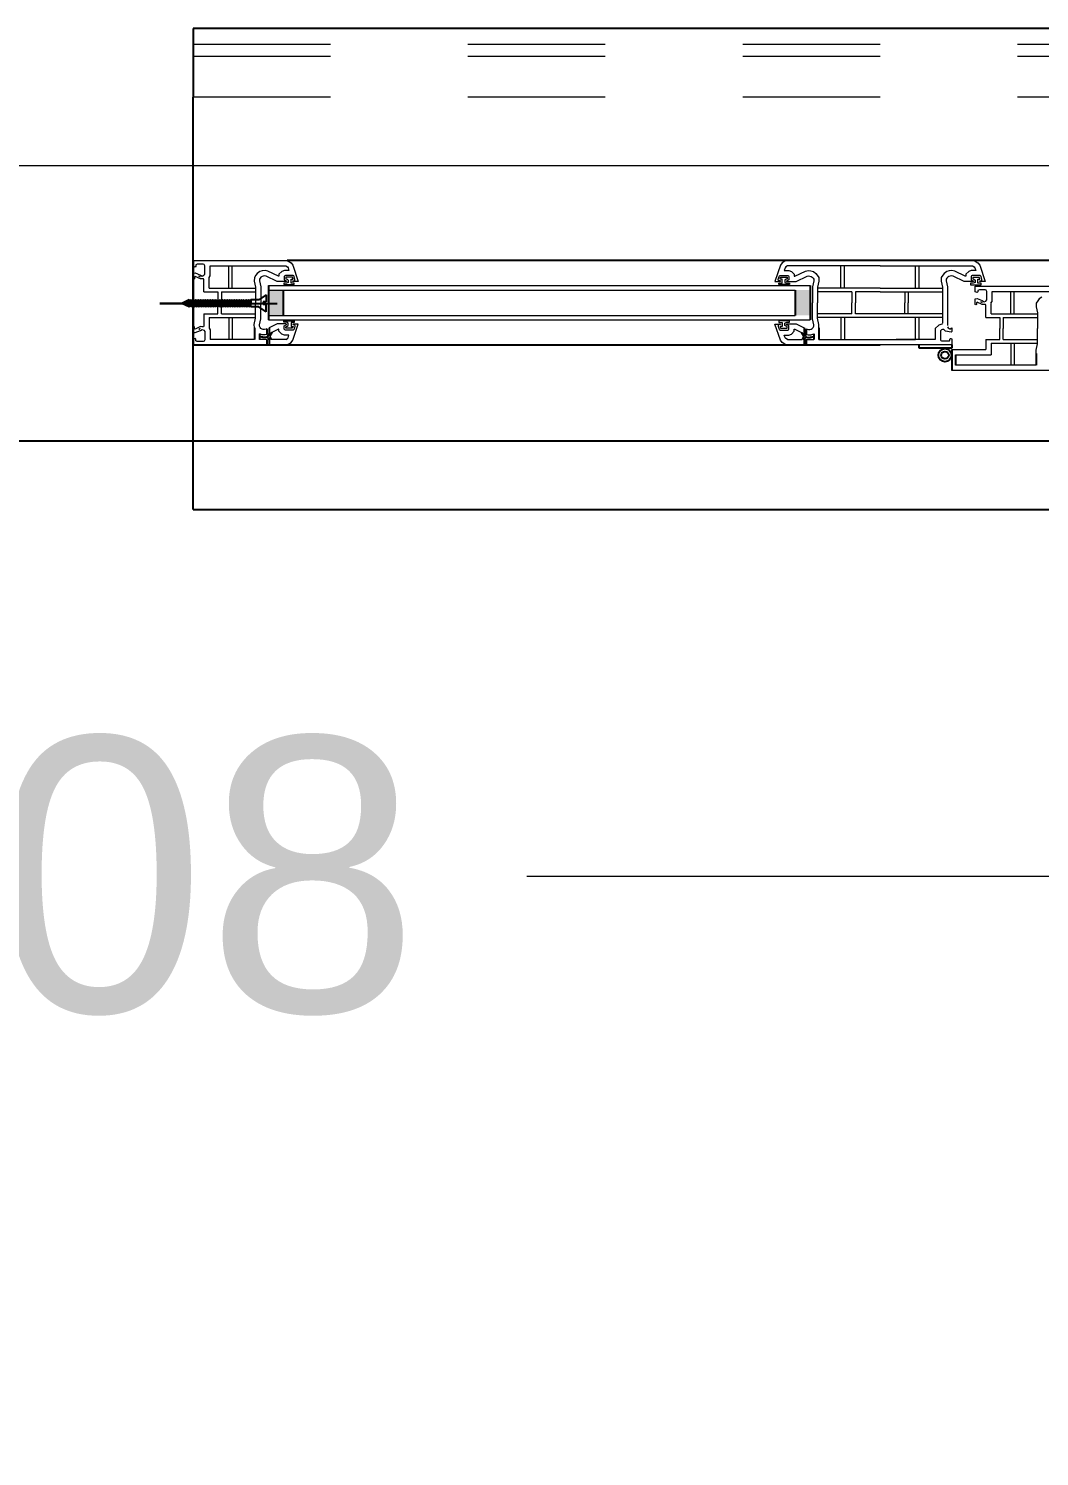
# Model space of a CAD drawing. Header units: metres. Extents: x -355 to 973, y -73 to 238.
# Drawn here: x -58.278 to -57.542, y 209.101 to 210.141 of the extents above; entities that cross this region are included whole.
import ezdxf

# ---------------------------------------------------------------- set-up
doc = ezdxf.new("R2010")
doc.units = ezdxf.units.M
doc.header["$LTSCALE"] = 3
doc.header["$MEASUREMENT"] = 0
for name, pattern in [('1', [30, 6, 6, 6, 6, 6]), ('202$0$HIDDEN', [0.375, 0.25, -0.125]), ('ACAD_ISO02W100', [15, 12, -3]), ('DASHED2', [0.375, 0.25, -0.125])]:
    doc.linetypes.add(name, pattern=pattern)
for name, color, linetype in [('01B', 10, 'Continuous'), ('4', 4, 'ACAD_ISO02W100'), ('5', 2, 'Continuous')]:
    doc.layers.add(name, color=color, linetype=linetype)
doc.layers.add('05', color=21, linetype='Continuous', lineweight=5)
doc.layers.add('15', color=63, linetype='DASHED2', lineweight=15)
doc.styles.get("Standard").update_dxf_attribs({"font": 'arial.ttf'})
doc.dimstyles.new('ahmad', dxfattribs={"dimtxt": 0.2, "dimasz": 0.1375, "dimexe": 0, "dimexo": 0.0625, "dimgap": 0.09, "dimtad": 0, "dimzin": 0, "dimdsep": 46, "dimtxsty": 'Standard', "dimblk": 'OBLIQUE', "dimcen": 0.09, "dimclrd": 245, "dimclrt": 61, "dimadec": 0, "dimazin": 0, "dimtfac": 1, "dimtofl": 0, "dimtmove": 0, "dimatfit": 3, "dimldrblk": 'OBLIQUE', "dimfxl": 0, "dimfxlon": 1, "dimtolj": 1, "dimtzin": 0, "dimlwd": 13, "dimarcsym": 0})

# ---------------------------------------------------------------- blocks, each defined once
blk = doc.blocks.new('_Oblique')
at = {"color": 0, "linetype": 'ByBlock', "lineweight": -2}
blk.add_line((-0.5, -0.5), (0.5, 0.5), dxfattribs=at)
blk = doc.blocks.new('*D1217')
at = {"color": 245, "lineweight": 13, "transparency": 16777216}
for p, q in [((-62.5036, 211.146), (-56.4833, 211.146)), ((-49.6265, 211.146), (-55.6468, 211.146))]:
    blk.add_line(p, q, dxfattribs=at)
at = {"layer": 'Defpoints', "color": 0, "transparency": 16777216}
for p in [(-49.6265, 211.146), (-62.5036, 210.0407), (-49.6265, 210.0407)]:
    blk.add_point(p, dxfattribs=at)
at = {"color": 245, "lineweight": 13, "transparency": 16777216, "xscale": 0.1375, "yscale": 0.1375, "zscale": 0.1375, "rotation": 180}
blk.add_blockref('_Oblique', (-62.5036, 211.146), dxfattribs=at)
at = {"color": 245, "lineweight": 13, "transparency": 16777216, "xscale": 0.1375, "yscale": 0.1375, "zscale": 0.1375}
blk.add_blockref('_Oblique', (-49.6265, 211.146), dxfattribs=at)
at = {"color": 61, "transparency": 16777216, "insert": (-56.065, 211.146), "char_height": 0.2, "attachment_point": 5}
blk.add_mtext('\\A1;12.88', dxfattribs=at)
blk = doc.blocks.new('*D1229')
at = {"layer": '4', "color": 245, "lineweight": 13, "transparency": 16777216}
for p, q in [((-62.3036, 209.5236), (-58.6154, 209.5236)), ((-54.227, 209.5236), (-57.9152, 209.5236))]:
    blk.add_line(p, q, dxfattribs=at)
at = {"layer": 'Defpoints', "color": 0, "transparency": 16777216}
for p in [(-62.3036, 209.8407), (-54.227, 209.8407), (-54.227, 209.5236)]:
    blk.add_point(p, dxfattribs=at)
at = {"layer": '4', "color": 245, "lineweight": 13, "transparency": 16777216, "xscale": 0.1375, "yscale": 0.1375, "zscale": 0.1375, "rotation": 180}
blk.add_blockref('_Oblique', (-62.3036, 209.5236), dxfattribs=at)
at = {"layer": '4', "color": 245, "lineweight": 13, "transparency": 16777216, "xscale": 0.1375, "yscale": 0.1375, "zscale": 0.1375}
blk.add_blockref('_Oblique', (-54.227, 209.5236), dxfattribs=at)
at = {"layer": '4', "color": 61, "transparency": 16777216, "insert": (-58.2653, 209.5236), "char_height": 0.2, "attachment_point": 5}
blk.add_mtext('\\A1;8.08', dxfattribs=at)
blk = doc.blocks.new('DSSSS')
at = {"layer": '05'}
for p, q in [((152.76042, -221.38644), (152.76042, -221.38719)), ((152.76042, -221.38719), (152.76643, -221.38719)), ((152.76643, -221.38719), (152.76643, -221.38631))]:
    blk.add_line(p, q, dxfattribs=at)
blk.add_lwpolyline([(152.76643, -221.38631), (152.76455, -221.38631), (152.76455, -221.38402), (152.76573, -221.38402), (152.76544, -221.383), (152.76167, -221.383), (152.76167, -221.38381), (152.76226, -221.38407), (152.76299, -221.38465), (152.76299, -221.38592), (152.76191, -221.38644), (152.76042, -221.38644)], dxfattribs=at)
blk = doc.blocks.new('ddd')
at = {"layer": '01B'}
for points in [[(1655.8293, 1003.8705), (1655.8184, 1003.8705), (1655.8184, 1003.889), (1655.8293, 1003.889)], [(1656.2018, 1003.8705), (1656.2127, 1003.8705), (1656.2127, 1003.889), (1656.2018, 1003.889)]]:
    blk.add_hatch(color=143, dxfattribs=at).paths.add_polyline_path(points)
at = {"layer": '01B', "color": 32}
for p in [(1655.7637, 1004.0793), (1655.7637, 1003.7293)]:
    blk.add_line(p, (1655.7637, 1004.0293), dxfattribs=at)
at = {"layer": '01B', "color": 143}
for p, q in [((1655.7637, 1003.9104), (1655.7637, 1003.8491)), ((1657.1951, 1003.9104), (1655.8322, 1003.9104)), ((1655.8184, 1003.8923), (1655.8184, 1003.8672)), ((1656.2127, 1003.8923), (1656.2127, 1003.8672)), ((1655.7608, 1003.8819), (1655.7555, 1003.8793)), ((1655.7608, 1003.8819), (1655.7587, 1003.8793)), ((1655.7621, 1003.8819), (1655.76, 1003.8793)), ((1655.7608, 1003.8819), (1655.7616, 1003.8813)), ((1655.7633, 1003.8819), (1655.7612, 1003.8793)), ((1655.7621, 1003.8819), (1655.7628, 1003.8813)), ((1655.7646, 1003.8819), (1655.7624, 1003.8793)), ((1655.7633, 1003.8819), (1655.7641, 1003.8813)), ((1655.7658, 1003.8819), (1655.7637, 1003.8793)), ((1655.7646, 1003.8819), (1655.7653, 1003.8813)), ((1655.7671, 1003.8819), (1655.7649, 1003.8793)), ((1655.7658, 1003.8819), (1655.7666, 1003.8813)), ((1655.7683, 1003.8819), (1655.7662, 1003.8793)), ((1655.7671, 1003.8819), (1655.7678, 1003.8813)), ((1655.7696, 1003.8819), (1655.7674, 1003.8793)), ((1655.7683, 1003.8819), (1655.769, 1003.8813)), ((1655.7708, 1003.8819), (1655.7687, 1003.8793)), ((1655.7696, 1003.8819), (1655.7703, 1003.8813)), ((1655.7721, 1003.8819), (1655.7699, 1003.8793)), ((1655.7708, 1003.8819), (1655.7715, 1003.8813)), ((1655.7733, 1003.8819), (1655.7712, 1003.8793)), ((1655.7721, 1003.8819), (1655.7728, 1003.8813)), ((1655.7745, 1003.8819), (1655.7724, 1003.8793)), ((1655.7733, 1003.8819), (1655.774, 1003.8813)), ((1655.7758, 1003.8819), (1655.7737, 1003.8793)), ((1655.7745, 1003.8819), (1655.7753, 1003.8813)), ((1655.777, 1003.8819), (1655.7749, 1003.8793)), ((1655.7758, 1003.8819), (1655.7765, 1003.8813)), ((1655.7783, 1003.8819), (1655.7762, 1003.8793)), ((1655.777, 1003.8819), (1655.7778, 1003.8813)), ((1655.7795, 1003.8819), (1655.7774, 1003.8793)), ((1655.7783, 1003.8819), (1655.779, 1003.8813)), ((1655.7808, 1003.8819), (1655.7786, 1003.8793)), ((1655.7795, 1003.8819), (1655.7803, 1003.8813)), ((1655.782, 1003.8819), (1655.7799, 1003.8793)), ((1655.7808, 1003.8819), (1655.7815, 1003.8813)), ((1655.7833, 1003.8819), (1655.7811, 1003.8793)), ((1655.782, 1003.8819), (1655.7827, 1003.8813)), ((1655.7845, 1003.8819), (1655.7824, 1003.8793)), ((1655.7833, 1003.8819), (1655.784, 1003.8813)), ((1655.7858, 1003.8819), (1655.7836, 1003.8793)), ((1655.7845, 1003.8819), (1655.7852, 1003.8813)), ((1655.787, 1003.8819), (1655.7849, 1003.8793)), ((1655.7858, 1003.8819), (1655.7865, 1003.8813)), ((1655.7882, 1003.8819), (1655.7861, 1003.8793)), ((1655.787, 1003.8819), (1655.7877, 1003.8813)), ((1655.7895, 1003.8819), (1655.7874, 1003.8793)), ((1655.7882, 1003.8819), (1655.789, 1003.8813)), ((1655.7907, 1003.8819), (1655.7886, 1003.8793)), ((1655.7895, 1003.8819), (1655.7902, 1003.8813)), ((1655.792, 1003.8819), (1655.7899, 1003.8793)), ((1655.7907, 1003.8819), (1655.7915, 1003.8813)), ((1655.7932, 1003.8819), (1655.7911, 1003.8793)), ((1655.792, 1003.8819), (1655.7927, 1003.8813)), ((1655.7945, 1003.8819), (1655.7923, 1003.8793)), ((1655.7932, 1003.8819), (1655.794, 1003.8813)), ((1655.7957, 1003.8819), (1655.7936, 1003.8793)), ((1655.7945, 1003.8819), (1655.7952, 1003.8813)), ((1655.797, 1003.8819), (1655.7948, 1003.8793)), ((1655.7957, 1003.8819), (1655.7965, 1003.8813)), ((1655.7982, 1003.8819), (1655.7961, 1003.8793)), ((1655.797, 1003.8819), (1655.7977, 1003.8813)), ((1655.7995, 1003.8819), (1655.7973, 1003.8793)), ((1655.7982, 1003.8819), (1655.7989, 1003.8813)), ((1655.8007, 1003.8819), (1655.7986, 1003.8793)), ((1655.7995, 1003.8819), (1655.8002, 1003.8813)), ((1655.8019, 1003.8819), (1655.7998, 1003.8793)), ((1655.8007, 1003.8819), (1655.8014, 1003.8813)), ((1655.8032, 1003.8819), (1655.8011, 1003.8793)), ((1655.8019, 1003.8819), (1655.8027, 1003.8813)), ((1655.8044, 1003.8819), (1655.8023, 1003.8793)), ((1655.8032, 1003.8819), (1655.8039, 1003.8813)), ((1655.8057, 1003.8819), (1655.8036, 1003.8793)), ((1655.8044, 1003.8819), (1655.8052, 1003.8813)), ((1655.8114, 1003.8819), (1655.8057, 1003.8819)), ((1655.8057, 1003.8819), (1655.8057, 1003.8793)), ((1655.8168, 1003.8855), (1655.8114, 1003.8819)), ((1655.8168, 1003.8803), (1655.8147, 1003.8803)), ((1655.8147, 1003.8803), (1655.8147, 1003.8793)), ((1655.8168, 1003.8855), (1655.8168, 1003.8803)), ((1655.8293, 1003.889), (1655.8293, 1003.8705)), ((1656.2018, 1003.889), (1656.2018, 1003.8705)), ((1655.7802, 1003.8793), (1655.7393, 1003.8793)), ((1655.7393, 1003.8793), (1655.8247, 1003.8793)), ((1655.7608, 1003.8768), (1655.7555, 1003.8793)), ((1655.7608, 1003.8768), (1655.7587, 1003.8793)), ((1655.7621, 1003.8768), (1655.76, 1003.8793)), ((1655.7608, 1003.8768), (1655.7616, 1003.8774)), ((1655.7633, 1003.8768), (1655.7612, 1003.8793)), ((1655.7621, 1003.8768), (1655.7628, 1003.8774)), ((1655.7646, 1003.8768), (1655.7624, 1003.8793)), ((1655.7633, 1003.8768), (1655.7641, 1003.8774)), ((1655.7658, 1003.8768), (1655.7637, 1003.8793)), ((1655.7646, 1003.8768), (1655.7653, 1003.8774)), ((1655.7671, 1003.8768), (1655.7649, 1003.8793)), ((1655.7658, 1003.8768), (1655.7666, 1003.8774)), ((1655.7683, 1003.8768), (1655.7662, 1003.8793)), ((1655.7671, 1003.8768), (1655.7678, 1003.8774)), ((1655.7696, 1003.8768), (1655.7674, 1003.8793)), ((1655.7683, 1003.8768), (1655.769, 1003.8774)), ((1655.7708, 1003.8768), (1655.7687, 1003.8793)), ((1655.7696, 1003.8768), (1655.7703, 1003.8774)), ((1655.7721, 1003.8768), (1655.7699, 1003.8793)), ((1655.7708, 1003.8768), (1655.7715, 1003.8774)), ((1655.7733, 1003.8768), (1655.7712, 1003.8793)), ((1655.7721, 1003.8768), (1655.7728, 1003.8774)), ((1655.7745, 1003.8768), (1655.7724, 1003.8793)), ((1655.7733, 1003.8768), (1655.774, 1003.8774)), ((1655.7758, 1003.8768), (1655.7737, 1003.8793)), ((1655.7745, 1003.8768), (1655.7753, 1003.8774)), ((1655.777, 1003.8768), (1655.7749, 1003.8793)), ((1655.7758, 1003.8768), (1655.7765, 1003.8774)), ((1655.7783, 1003.8768), (1655.7762, 1003.8793)), ((1655.777, 1003.8768), (1655.7778, 1003.8774)), ((1655.7795, 1003.8768), (1655.7774, 1003.8793)), ((1655.7783, 1003.8768), (1655.779, 1003.8774)), ((1655.7808, 1003.8768), (1655.7786, 1003.8793)), ((1655.7795, 1003.8768), (1655.7803, 1003.8774)), ((1655.782, 1003.8768), (1655.7799, 1003.8793)), ((1655.7808, 1003.8768), (1655.7815, 1003.8774)), ((1655.7833, 1003.8768), (1655.7811, 1003.8793)), ((1655.782, 1003.8768), (1655.7827, 1003.8774)), ((1655.7845, 1003.8768), (1655.7824, 1003.8793)), ((1655.7833, 1003.8768), (1655.784, 1003.8774)), ((1655.7858, 1003.8768), (1655.7836, 1003.8793)), ((1655.7845, 1003.8768), (1655.7852, 1003.8774)), ((1655.787, 1003.8768), (1655.7849, 1003.8793)), ((1655.7858, 1003.8768), (1655.7865, 1003.8774)), ((1655.7882, 1003.8768), (1655.7861, 1003.8793)), ((1655.787, 1003.8768), (1655.7877, 1003.8774)), ((1655.7895, 1003.8768), (1655.7874, 1003.8793)), ((1655.7882, 1003.8768), (1655.789, 1003.8774)), ((1655.7907, 1003.8768), (1655.7886, 1003.8793)), ((1655.7895, 1003.8768), (1655.7902, 1003.8774)), ((1655.792, 1003.8768), (1655.7899, 1003.8793)), ((1655.7907, 1003.8768), (1655.7915, 1003.8774)), ((1655.7932, 1003.8768), (1655.7911, 1003.8793)), ((1655.792, 1003.8768), (1655.7927, 1003.8774)), ((1655.7945, 1003.8768), (1655.7923, 1003.8793)), ((1655.7932, 1003.8768), (1655.794, 1003.8774)), ((1655.7957, 1003.8768), (1655.7936, 1003.8793)), ((1655.7945, 1003.8768), (1655.7952, 1003.8774)), ((1655.797, 1003.8768), (1655.7948, 1003.8793)), ((1655.7957, 1003.8768), (1655.7965, 1003.8774)), ((1655.7982, 1003.8768), (1655.7961, 1003.8793)), ((1655.797, 1003.8768), (1655.7977, 1003.8774)), ((1655.7995, 1003.8768), (1655.7973, 1003.8793)), ((1655.7982, 1003.8768), (1655.7989, 1003.8774)), ((1655.8007, 1003.8768), (1655.7986, 1003.8793)), ((1655.7995, 1003.8768), (1655.8002, 1003.8774)), ((1655.8019, 1003.8768), (1655.7998, 1003.8793)), ((1655.8007, 1003.8768), (1655.8014, 1003.8774)), ((1655.8032, 1003.8768), (1655.8011, 1003.8793)), ((1655.8019, 1003.8768), (1655.8027, 1003.8774)), ((1655.8044, 1003.8768), (1655.8023, 1003.8793)), ((1655.8032, 1003.8768), (1655.8039, 1003.8774)), ((1655.8057, 1003.8768), (1655.8036, 1003.8793)), ((1655.8044, 1003.8768), (1655.8052, 1003.8774)), ((1655.8057, 1003.8768), (1655.8057, 1003.8793)), ((1655.8114, 1003.8768), (1655.8057, 1003.8768)), ((1655.8168, 1003.8732), (1655.8114, 1003.8768)), ((1655.8147, 1003.8784), (1655.8147, 1003.8793)), ((1655.8168, 1003.8784), (1655.8147, 1003.8784)), ((1655.8168, 1003.8732), (1655.8168, 1003.8784)), ((1655.8082, 1003.8614), (1655.8082, 1003.8529)), ((1655.8174, 1003.8607), (1655.8174, 1003.8566)), ((1655.8189, 1003.8615), (1655.8189, 1003.8572)), ((1656.2084, 1003.8615), (1656.2084, 1003.8572)), ((1656.2099, 1003.8607), (1656.2099, 1003.8566)), ((1656.2192, 1003.8614), (1656.2192, 1003.8529)), ((1655.7637, 1003.8491), (1656.2637, 1003.8491)), ((1655.8119, 1003.8571), (1655.8119, 1003.8529)), ((1655.8123, 1003.8555), (1655.8122, 1003.8549)), ((1655.8174, 1003.8529), (1655.8174, 1003.8491)), ((1655.8189, 1003.8572), (1655.8178, 1003.8551)), ((1655.8181, 1003.8545), (1655.8189, 1003.8529)), ((1655.8189, 1003.8529), (1655.8189, 1003.8491)), ((1655.8209, 1003.8581), (1655.8193, 1003.8551)), ((1655.8193, 1003.8551), (1655.8204, 1003.8529)), ((1656.2065, 1003.8581), (1656.2081, 1003.8551)), ((1656.2081, 1003.8551), (1656.207, 1003.8529)), ((1656.2084, 1003.8572), (1656.2095, 1003.8551)), ((1656.2092, 1003.8545), (1656.2084, 1003.8529)), ((1656.2084, 1003.8529), (1656.2084, 1003.8491)), ((1656.2099, 1003.8529), (1656.2099, 1003.8491)), ((1656.215, 1003.8555), (1656.2152, 1003.8549)), ((1656.2154, 1003.8571), (1656.2154, 1003.8529)), ((1656.2921, 1003.8467), (1656.2921, 1003.8491)), ((1656.3159, 1003.8491), (1656.3159, 1003.8467)), ((1656.3159, 1003.8467), (1656.2921, 1003.8467)), ((1656.3159, 1003.8456), (1656.3159, 1003.8304)), ((1656.3185, 1003.8418), (1656.3185, 1003.8342)), ((1656.3774, 1003.8427), (1656.3774, 1003.8342))]:
    blk.add_line(p, q, dxfattribs=at)
for radius in [0.00477, 0.00274]:
    blk.add_circle((1656.3109, 1003.8416), radius, dxfattribs=at)
at = {"layer": '05', "color": 143}
for p, q in [((1655.7637, 1003.9064), (1655.7637, 1003.9104)), ((1655.7651, 1003.9057), (1655.7637, 1003.9064)), ((1655.7637, 1003.9013), (1655.7651, 1003.9014)), ((1655.7637, 1003.8972), (1655.7637, 1003.9013)), ((1655.7656, 1003.9063), (1655.7651, 1003.9057)), ((1655.7651, 1003.9014), (1655.7689, 1003.8999)), ((1655.7667, 1003.9078), (1655.7656, 1003.9073)), ((1655.7656, 1003.9073), (1655.7656, 1003.9063)), ((1655.771, 1003.9078), (1655.7667, 1003.9078)), ((1655.7716, 1003.9077), (1655.771, 1003.9078)), ((1655.7715, 1003.8997), (1655.7722, 1003.9006)), ((1655.7722, 1003.9067), (1655.7716, 1003.9077)), ((1655.7722, 1003.9006), (1655.7722, 1003.9067)), ((1655.776, 1003.8993), (1655.776, 1003.9066)), ((1655.776, 1003.9066), (1655.8311, 1003.9066)), ((1655.7896, 1003.8904), (1655.7896, 1003.9066)), ((1655.7921, 1003.8904), (1655.7921, 1003.9066)), ((1655.8103, 1003.9011), (1655.8093, 1003.8999)), ((1655.8122, 1003.9024), (1655.8103, 1003.9011)), ((1655.814, 1003.903), (1655.8122, 1003.9024)), ((1655.816, 1003.9031), (1655.814, 1003.903)), ((1655.818, 1003.9027), (1655.816, 1003.9031)), ((1655.8257, 1003.899), (1655.818, 1003.9027)), ((1655.8282, 1003.9026), (1655.8261, 1003.9005)), ((1655.8261, 1003.9005), (1655.8261, 1003.899)), ((1655.8301, 1003.9033), (1655.8282, 1003.9026)), ((1655.8334, 1003.9033), (1655.8301, 1003.9033)), ((1655.8311, 1003.9066), (1655.8323, 1003.9058)), ((1655.8323, 1003.9058), (1655.8328, 1003.9052)), ((1655.8328, 1003.9052), (1655.8334, 1003.9033)), ((1656.1945, 1003.9052), (1656.1939, 1003.9033)), ((1656.1939, 1003.9033), (1656.1973, 1003.9033)), ((1656.195, 1003.9058), (1656.1945, 1003.9052)), ((1656.1962, 1003.9066), (1656.195, 1003.9058)), ((1656.2637, 1003.9066), (1656.1962, 1003.9066)), ((1656.1973, 1003.9033), (1656.1992, 1003.9026)), ((1656.1992, 1003.9026), (1656.2012, 1003.9005)), ((1656.2012, 1003.9005), (1656.2012, 1003.899)), ((1656.2017, 1003.899), (1656.2093, 1003.9027)), ((1656.2093, 1003.9027), (1656.2113, 1003.9031)), ((1656.2113, 1003.9031), (1656.2133, 1003.903)), ((1656.2133, 1003.903), (1656.2152, 1003.9024)), ((1656.2152, 1003.9024), (1656.217, 1003.9011)), ((1656.217, 1003.9011), (1656.218, 1003.8999)), ((1656.2352, 1003.8904), (1656.2352, 1003.9066)), ((1656.2377, 1003.8904), (1656.2377, 1003.9066)), ((1656.2637, 1003.9104), (1656.3322, 1003.9104)), ((1656.2637, 1003.9066), (1656.3311, 1003.9066)), ((1656.2896, 1003.8904), (1656.2896, 1003.9066)), ((1656.2921, 1003.8904), (1656.2921, 1003.9066)), ((1656.3103, 1003.9011), (1656.3093, 1003.8999)), ((1656.3122, 1003.9024), (1656.3103, 1003.9011)), ((1656.314, 1003.903), (1656.3122, 1003.9024)), ((1656.316, 1003.9031), (1656.314, 1003.903)), ((1656.318, 1003.9027), (1656.316, 1003.9031)), ((1656.3257, 1003.899), (1656.318, 1003.9027)), ((1656.3282, 1003.9026), (1656.3261, 1003.9005)), ((1656.3261, 1003.9005), (1656.3261, 1003.899)), ((1656.3301, 1003.9033), (1656.3282, 1003.9026)), ((1656.3334, 1003.9033), (1656.3301, 1003.9033)), ((1656.3311, 1003.9066), (1656.3323, 1003.9058)), ((1656.3322, 1003.9104), (1656.3349, 1003.9087)), ((1656.3323, 1003.9058), (1656.3328, 1003.9052)), ((1656.3328, 1003.9052), (1656.3334, 1003.9033)), ((1656.3349, 1003.9087), (1656.3362, 1003.907)), ((1656.3362, 1003.907), (1656.3401, 1003.8953)), ((1655.764, 1003.897), (1655.7637, 1003.8972)), ((1655.7646, 1003.8971), (1655.764, 1003.897)), ((1655.7647, 1003.8984), (1655.7646, 1003.8971)), ((1655.7652, 1003.8989), (1655.7647, 1003.8984)), ((1655.7689, 1003.8971), (1655.7652, 1003.8989)), ((1655.7687, 1003.8985), (1655.7678, 1003.899)), ((1655.7678, 1003.899), (1655.7683, 1003.8988)), ((1655.7683, 1003.8988), (1655.7687, 1003.8985)), ((1655.7689, 1003.8999), (1655.7702, 1003.8991)), ((1655.7701, 1003.8971), (1655.7689, 1003.8971)), ((1655.7712, 1003.8971), (1655.7701, 1003.8971)), ((1655.7702, 1003.8991), (1655.7715, 1003.8997)), ((1655.7715, 1003.8967), (1655.7712, 1003.8971)), ((1655.7715, 1003.8878), (1655.7715, 1003.8967)), ((1655.7752, 1003.8982), (1655.776, 1003.8993)), ((1655.7754, 1003.8979), (1655.7752, 1003.8982)), ((1655.7754, 1003.8904), (1655.7754, 1003.8979)), ((1655.7754, 1003.8904), (1655.8091, 1003.8904)), ((1655.8082, 1003.898), (1655.8081, 1003.8954)), ((1655.8081, 1003.8954), (1655.8091, 1003.891)), ((1655.8093, 1003.8999), (1655.8082, 1003.898)), ((1655.8091, 1003.891), (1655.8091, 1003.8841)), ((1655.8261, 1003.899), (1655.8257, 1003.899)), ((1656.2012, 1003.899), (1656.2017, 1003.899)), ((1656.218, 1003.8999), (1656.2192, 1003.898)), ((1656.2192, 1003.8954), (1656.2182, 1003.891)), ((1656.2182, 1003.891), (1656.2182, 1003.8841)), ((1656.2637, 1003.8904), (1656.2182, 1003.8904)), ((1656.2192, 1003.898), (1656.2192, 1003.8954)), ((1656.2637, 1003.8904), (1656.3091, 1003.8904)), ((1656.3082, 1003.898), (1656.3081, 1003.8954)), ((1656.3081, 1003.8954), (1656.3091, 1003.891)), ((1656.3093, 1003.8999), (1656.3082, 1003.898)), ((1656.3091, 1003.891), (1656.3091, 1003.8833)), ((1656.3124, 1003.8976), (1656.3119, 1003.8969)), ((1656.3119, 1003.8969), (1656.3119, 1003.8958)), ((1656.3119, 1003.8958), (1656.3129, 1003.8914)), ((1656.313, 1003.8983), (1656.3124, 1003.8976)), ((1656.3129, 1003.8914), (1656.3129, 1003.8833)), ((1656.3138, 1003.8989), (1656.313, 1003.8983)), ((1656.3147, 1003.8992), (1656.3138, 1003.8989)), ((1656.3157, 1003.8993), (1656.3147, 1003.8992)), ((1656.3168, 1003.899), (1656.3157, 1003.8993)), ((1656.3248, 1003.8951), (1656.3168, 1003.899)), ((1656.3312, 1003.8951), (1656.3248, 1003.8951)), ((1656.3261, 1003.899), (1656.3257, 1003.899)), ((1656.3296, 1003.8939), (1656.3296, 1003.8929)), ((1656.3296, 1003.8929), (1656.3373, 1003.8929)), ((1656.3303, 1003.8993), (1656.3299, 1003.8989)), ((1656.3299, 1003.8989), (1656.3299, 1003.8964)), ((1656.3299, 1003.8964), (1656.3313, 1003.8958)), ((1656.3308, 1003.8995), (1656.3303, 1003.8993)), ((1656.3365, 1003.8995), (1656.3308, 1003.8995)), ((1656.3316, 1003.8953), (1656.3312, 1003.8951)), ((1656.3313, 1003.8958), (1656.3316, 1003.8955)), ((1656.3316, 1003.8955), (1656.3316, 1003.8953)), ((1656.3362, 1003.8953), (1656.3362, 1003.8957)), ((1656.3362, 1003.8957), (1656.3369, 1003.8957)), ((1656.3401, 1003.8953), (1656.3362, 1003.8953)), ((1656.3369, 1003.8993), (1656.3365, 1003.8995)), ((1656.3372, 1003.8989), (1656.3369, 1003.8993)), ((1656.3369, 1003.8957), (1656.3375, 1003.8958)), ((1656.3378, 1003.8966), (1656.3372, 1003.8989)), ((1656.3373, 1003.8929), (1656.3373, 1003.894)), ((1656.3375, 1003.8958), (1656.3377, 1003.8962)), ((1656.3377, 1003.8962), (1656.3378, 1003.8966)), ((1655.7715, 1003.8878), (1655.7817, 1003.8878)), ((1655.7817, 1003.8878), (1655.7817, 1003.8797)), ((1655.7817, 1003.8716), (1655.7817, 1003.8797)), ((1655.7842, 1003.8878), (1655.8091, 1003.8878)), ((1655.7842, 1003.8878), (1655.7842, 1003.8797)), ((1655.7842, 1003.8716), (1655.7842, 1003.8797)), ((1655.8091, 1003.8841), (1655.8091, 1003.8797)), ((1655.8091, 1003.8754), (1655.8091, 1003.8797)), ((1655.8129, 1003.8754), (1655.8129, 1003.8797)), ((1656.2144, 1003.8754), (1656.2144, 1003.8797)), ((1656.2431, 1003.8878), (1656.2182, 1003.8878)), ((1656.2182, 1003.8841), (1656.2182, 1003.8797)), ((1656.2182, 1003.8754), (1656.2182, 1003.8797)), ((1656.2431, 1003.8878), (1656.2431, 1003.8797)), ((1656.2431, 1003.8716), (1656.2431, 1003.8797)), ((1656.2637, 1003.8878), (1656.2457, 1003.8878)), ((1656.2457, 1003.8878), (1656.2457, 1003.8797)), ((1656.2457, 1003.8716), (1656.2457, 1003.8797)), ((1656.2637, 1003.8878), (1656.3091, 1003.8878)), ((1656.2817, 1003.8878), (1656.2817, 1003.8797)), ((1656.2817, 1003.8716), (1656.2817, 1003.8797)), ((1656.2842, 1003.8878), (1656.2842, 1003.8797)), ((1656.2842, 1003.8716), (1656.2842, 1003.8797)), ((1656.3091, 1003.8833), (1656.3091, 1003.865)), ((1656.3129, 1003.8833), (1656.3129, 1003.8632)), ((1656.3588, 1003.8717), (1656.3588, 1003.8879)), ((1656.3614, 1003.8717), (1656.3614, 1003.8879)), ((1655.7715, 1003.8716), (1655.7817, 1003.8716)), ((1655.7715, 1003.8716), (1655.7715, 1003.8628)), ((1655.7842, 1003.8716), (1655.8091, 1003.8716)), ((1655.8091, 1003.8685), (1655.8091, 1003.8754)), ((1655.8129, 1003.868), (1655.8129, 1003.8754)), ((1656.2144, 1003.868), (1656.2144, 1003.8754)), ((1656.2182, 1003.8685), (1656.2182, 1003.8754)), ((1656.2431, 1003.8716), (1656.2182, 1003.8716)), ((1656.3091, 1003.8716), (1656.2457, 1003.8716)), ((1656.3446, 1003.8717), (1656.3783, 1003.8717)), ((1655.764, 1003.8625), (1655.7637, 1003.8623)), ((1655.7637, 1003.8623), (1655.7637, 1003.8581)), ((1655.7646, 1003.8623), (1655.764, 1003.8625)), ((1655.7647, 1003.8611), (1655.7646, 1003.8623)), ((1655.7652, 1003.8606), (1655.7647, 1003.8611)), ((1655.7651, 1003.858), (1655.7689, 1003.8595)), ((1655.7689, 1003.8624), (1655.7652, 1003.8606)), ((1655.7687, 1003.8609), (1655.7678, 1003.8604)), ((1655.7678, 1003.8604), (1655.7683, 1003.8606)), ((1655.7683, 1003.8606), (1655.7687, 1003.8609)), ((1655.7701, 1003.8623), (1655.7689, 1003.8624)), ((1655.7689, 1003.8595), (1655.7702, 1003.8603)), ((1655.7712, 1003.8623), (1655.7701, 1003.8623)), ((1655.7702, 1003.8603), (1655.7715, 1003.8597)), ((1655.7715, 1003.8628), (1655.7712, 1003.8623)), ((1655.7715, 1003.8597), (1655.7722, 1003.8589)), ((1655.7722, 1003.8589), (1655.7722, 1003.8528)), ((1655.7754, 1003.8615), (1655.7752, 1003.8613)), ((1655.7752, 1003.8613), (1655.776, 1003.8601)), ((1655.7754, 1003.8691), (1655.8091, 1003.8691)), ((1655.7754, 1003.8691), (1655.7754, 1003.8615)), ((1655.776, 1003.8601), (1655.776, 1003.8529)), ((1655.7896, 1003.8691), (1655.7896, 1003.8529)), ((1655.7921, 1003.8691), (1655.7921, 1003.8529)), ((1655.8081, 1003.864), (1655.8091, 1003.8685)), ((1655.8082, 1003.8614), (1655.8081, 1003.864)), ((1655.8119, 1003.8636), (1655.8129, 1003.868)), ((1655.8119, 1003.8626), (1655.8119, 1003.8636)), ((1655.8124, 1003.8618), (1655.8119, 1003.8626)), ((1655.813, 1003.8611), (1655.8124, 1003.8618)), ((1655.8138, 1003.8605), (1655.813, 1003.8611)), ((1655.8147, 1003.8603), (1655.8138, 1003.8605)), ((1655.8157, 1003.8602), (1655.8147, 1003.8603)), ((1655.8168, 1003.8604), (1655.8157, 1003.8602)), ((1655.8174, 1003.8607), (1655.8168, 1003.8604)), ((1655.8248, 1003.8643), (1655.8189, 1003.8615)), ((1655.8257, 1003.8605), (1655.8209, 1003.8581)), ((1655.8312, 1003.8643), (1655.8248, 1003.8643)), ((1655.8261, 1003.8605), (1655.8257, 1003.8605)), ((1655.8261, 1003.859), (1655.8261, 1003.8605)), ((1655.8282, 1003.8568), (1655.8261, 1003.859)), ((1655.8296, 1003.8656), (1655.8296, 1003.8665)), ((1655.8296, 1003.8665), (1655.8373, 1003.8665)), ((1655.8299, 1003.863), (1655.8313, 1003.8637)), ((1655.8299, 1003.8605), (1655.8299, 1003.863)), ((1655.8303, 1003.8601), (1655.8299, 1003.8605)), ((1655.8308, 1003.8599), (1655.8303, 1003.8601)), ((1655.8365, 1003.8599), (1655.8308, 1003.8599)), ((1655.8316, 1003.8641), (1655.8312, 1003.8643)), ((1655.8313, 1003.8637), (1655.8316, 1003.8639)), ((1655.8316, 1003.8639), (1655.8316, 1003.8641)), ((1655.8362, 1003.8524), (1655.8401, 1003.8641)), ((1655.8401, 1003.8641), (1655.8362, 1003.8641)), ((1655.8362, 1003.8641), (1655.8362, 1003.8638)), ((1655.8362, 1003.8638), (1655.8369, 1003.8638)), ((1655.8369, 1003.8602), (1655.8365, 1003.8599)), ((1655.8369, 1003.8638), (1655.8375, 1003.8637)), ((1655.8372, 1003.8605), (1655.8369, 1003.8602)), ((1655.8378, 1003.8628), (1655.8372, 1003.8605)), ((1655.8373, 1003.8665), (1655.8373, 1003.8654)), ((1655.8375, 1003.8637), (1655.8377, 1003.8632)), ((1655.8377, 1003.8632), (1655.8378, 1003.8628)), ((1656.1911, 1003.8524), (1656.1872, 1003.8641)), ((1656.1872, 1003.8641), (1656.1911, 1003.8641)), ((1656.1896, 1003.8632), (1656.1895, 1003.8628)), ((1656.1895, 1003.8628), (1656.1902, 1003.8605)), ((1656.1899, 1003.8637), (1656.1896, 1003.8632)), ((1656.1904, 1003.8638), (1656.1899, 1003.8637)), ((1656.1977, 1003.8665), (1656.19, 1003.8665)), ((1656.19, 1003.8665), (1656.19, 1003.8654)), ((1656.1902, 1003.8605), (1656.1905, 1003.8602)), ((1656.1911, 1003.8638), (1656.1904, 1003.8638)), ((1656.1905, 1003.8602), (1656.1908, 1003.8599)), ((1656.1908, 1003.8599), (1656.1965, 1003.8599)), ((1656.1911, 1003.8641), (1656.1911, 1003.8638)), ((1656.1957, 1003.8641), (1656.1961, 1003.8643)), ((1656.1957, 1003.8639), (1656.1957, 1003.8641)), ((1656.196, 1003.8637), (1656.1957, 1003.8639)), ((1656.1974, 1003.863), (1656.196, 1003.8637)), ((1656.1961, 1003.8643), (1656.2025, 1003.8643)), ((1656.1965, 1003.8599), (1656.197, 1003.8601)), ((1656.197, 1003.8601), (1656.1974, 1003.8605)), ((1656.1974, 1003.8605), (1656.1974, 1003.863)), ((1656.1977, 1003.8656), (1656.1977, 1003.8665)), ((1656.1992, 1003.8568), (1656.2012, 1003.859)), ((1656.2012, 1003.859), (1656.2012, 1003.8605)), ((1656.2012, 1003.8605), (1656.2017, 1003.8605)), ((1656.2017, 1003.8605), (1656.2065, 1003.8581)), ((1656.2025, 1003.8643), (1656.2084, 1003.8615)), ((1656.2099, 1003.8607), (1656.2106, 1003.8604)), ((1656.2106, 1003.8604), (1656.2116, 1003.8602)), ((1656.2116, 1003.8602), (1656.2126, 1003.8603)), ((1656.2126, 1003.8603), (1656.2135, 1003.8605)), ((1656.2135, 1003.8605), (1656.2143, 1003.8611)), ((1656.2143, 1003.8611), (1656.2149, 1003.8618)), ((1656.2154, 1003.8636), (1656.2144, 1003.868)), ((1656.2149, 1003.8618), (1656.2154, 1003.8626)), ((1656.2154, 1003.8626), (1656.2154, 1003.8636)), ((1656.3091, 1003.8691), (1656.2182, 1003.8691)), ((1656.2192, 1003.864), (1656.2182, 1003.8685)), ((1656.2192, 1003.8614), (1656.2192, 1003.864)), ((1656.2352, 1003.8691), (1656.2352, 1003.8529)), ((1656.2377, 1003.8691), (1656.2377, 1003.8529)), ((1656.2896, 1003.8529), (1656.2896, 1003.8691)), ((1656.2921, 1003.8529), (1656.2921, 1003.8691)), ((1656.3064, 1003.8635), (1656.3038, 1003.8611)), ((1656.3038, 1003.8611), (1656.3038, 1003.8529)), ((1656.3087, 1003.8641), (1656.3064, 1003.8635)), ((1656.3083, 1003.86), (1656.3076, 1003.8594)), ((1656.3076, 1003.8594), (1656.3076, 1003.8528)), ((1656.3092, 1003.8603), (1656.3083, 1003.86)), ((1656.3091, 1003.8641), (1656.3087, 1003.8641)), ((1656.3102, 1003.8603), (1656.3092, 1003.8603)), ((1656.3114, 1003.859), (1656.3102, 1003.8603)), ((1656.3154, 1003.8583), (1656.3114, 1003.859)), ((1656.3129, 1003.8623), (1656.3132, 1003.8616)), ((1656.3132, 1003.8616), (1656.3139, 1003.8611)), ((1656.3139, 1003.8611), (1656.3146, 1003.8606)), ((1656.3146, 1003.8606), (1656.3154, 1003.8612)), ((1656.3154, 1003.8612), (1656.316, 1003.8616)), ((1656.316, 1003.8616), (1656.316, 1003.8587)), ((1656.3408, 1003.8691), (1656.3509, 1003.8691)), ((1656.3509, 1003.8691), (1656.3509, 1003.861)), ((1656.3509, 1003.8529), (1656.3509, 1003.861)), ((1656.3534, 1003.8691), (1656.3783, 1003.8691)), ((1656.3534, 1003.8691), (1656.3534, 1003.861)), ((1656.3534, 1003.8529), (1656.3534, 1003.861)), ((1656.3783, 1003.8567), (1656.3783, 1003.861)), ((1655.7637, 1003.8581), (1655.7651, 1003.858)), ((1655.7651, 1003.8537), (1655.7637, 1003.8531)), ((1655.7637, 1003.8531), (1655.7637, 1003.8491)), ((1655.8174, 1003.8491), (1655.7637, 1003.8491)), ((1655.7656, 1003.8532), (1655.7651, 1003.8537)), ((1655.7656, 1003.8521), (1655.7656, 1003.8532)), ((1655.7667, 1003.8516), (1655.7656, 1003.8521)), ((1655.771, 1003.8516), (1655.7667, 1003.8516)), ((1655.7716, 1003.8517), (1655.771, 1003.8516)), ((1655.7722, 1003.8528), (1655.7716, 1003.8517)), ((1655.8082, 1003.8529), (1655.776, 1003.8529)), ((1655.814, 1003.8565), (1655.8119, 1003.8571)), ((1655.8174, 1003.8529), (1655.8119, 1003.8529)), ((1655.8143, 1003.8543), (1655.8122, 1003.8549)), ((1655.8144, 1003.8549), (1655.8123, 1003.8555)), ((1655.816, 1003.8563), (1655.814, 1003.8565)), ((1655.8165, 1003.8541), (1655.8143, 1003.8543)), ((1655.8164, 1003.8547), (1655.8144, 1003.8549)), ((1655.8174, 1003.8566), (1655.816, 1003.8563)), ((1655.8178, 1003.8551), (1655.8164, 1003.8547)), ((1655.8181, 1003.8545), (1655.8165, 1003.8541)), ((1655.8322, 1003.8491), (1655.8189, 1003.8491)), ((1655.8311, 1003.8529), (1655.8204, 1003.8529)), ((1655.8301, 1003.8561), (1655.8282, 1003.8568)), ((1655.8334, 1003.8561), (1655.8301, 1003.8561)), ((1655.8311, 1003.8529), (1655.8323, 1003.8536)), ((1655.8322, 1003.8491), (1655.8349, 1003.8507)), ((1655.8323, 1003.8536), (1655.8328, 1003.8543)), ((1655.8328, 1003.8543), (1655.8334, 1003.8561)), ((1655.8349, 1003.8507), (1655.8362, 1003.8524)), ((1656.1924, 1003.8507), (1656.1911, 1003.8524)), ((1656.1951, 1003.8491), (1656.1924, 1003.8507)), ((1656.1945, 1003.8543), (1656.1939, 1003.8561)), ((1656.1939, 1003.8561), (1656.1973, 1003.8561)), ((1656.195, 1003.8536), (1656.1945, 1003.8543)), ((1656.1962, 1003.8529), (1656.195, 1003.8536)), ((1656.1951, 1003.8491), (1656.2084, 1003.8491)), ((1656.1962, 1003.8529), (1656.207, 1003.8529)), ((1656.1973, 1003.8561), (1656.1992, 1003.8568)), ((1656.2092, 1003.8545), (1656.2109, 1003.8541)), ((1656.2095, 1003.8551), (1656.2109, 1003.8547)), ((1656.2099, 1003.8566), (1656.2113, 1003.8563)), ((1656.2099, 1003.8529), (1656.2154, 1003.8529)), ((1656.2099, 1003.8491), (1656.2637, 1003.8491)), ((1656.2109, 1003.8547), (1656.2129, 1003.8549)), ((1656.2109, 1003.8541), (1656.213, 1003.8543)), ((1656.2113, 1003.8563), (1656.2133, 1003.8565)), ((1656.2129, 1003.8549), (1656.215, 1003.8555)), ((1656.213, 1003.8543), (1656.2152, 1003.8549)), ((1656.2133, 1003.8565), (1656.2154, 1003.8571)), ((1656.2192, 1003.8529), (1656.2896, 1003.8529)), ((1656.3159, 1003.8491), (1656.2637, 1003.8491)), ((1656.3038, 1003.8529), (1656.2754, 1003.8529)), ((1656.3076, 1003.8528), (1656.3079, 1003.8522)), ((1656.3079, 1003.8522), (1656.3083, 1003.8519)), ((1656.3083, 1003.8519), (1656.3138, 1003.8519)), ((1656.3138, 1003.8519), (1656.3142, 1003.8521)), ((1656.3142, 1003.8521), (1656.3144, 1003.8526)), ((1656.3144, 1003.8533), (1656.3147, 1003.8536)), ((1656.3144, 1003.8526), (1656.3144, 1003.8533)), ((1656.3147, 1003.8536), (1656.3157, 1003.8536)), ((1656.316, 1003.8587), (1656.3154, 1003.8583)), ((1656.3157, 1003.8536), (1656.3159, 1003.8532)), ((1656.3159, 1003.8532), (1656.3159, 1003.8491)), ((1656.3408, 1003.8529), (1656.3408, 1003.8456)), ((1656.3408, 1003.8529), (1656.3509, 1003.8529)), ((1656.3446, 1003.8504), (1656.3446, 1003.8418)), ((1656.3446, 1003.8504), (1656.3783, 1003.8504)), ((1656.3534, 1003.8529), (1656.3783, 1003.8529)), ((1656.3588, 1003.8504), (1656.3588, 1003.8342)), ((1656.3614, 1003.8504), (1656.3614, 1003.8342)), ((1656.3773, 1003.8453), (1656.3783, 1003.8498)), ((1656.3783, 1003.8498), (1656.3783, 1003.8567)), ((1656.3159, 1003.8456), (1656.3408, 1003.8456)), ((1656.3185, 1003.8418), (1656.3446, 1003.8418)), ((1656.3774, 1003.8427), (1656.3773, 1003.8453)), ((1656.3866, 1003.8304), (1656.3159, 1003.8304)), ((1656.3774, 1003.8342), (1656.3185, 1003.8342))]:
    blk.add_line(p, q, dxfattribs=at)
at = {"layer": '05', "color": 107}
for p, q in [((1655.8184, 1003.8923), (1656.2127, 1003.8923)), ((1655.8184, 1003.889), (1656.2018, 1003.889)), ((1655.8184, 1003.8705), (1656.2018, 1003.8705)), ((1655.8184, 1003.8672), (1656.2127, 1003.8672))]:
    blk.add_line(p, q, dxfattribs=at)
at = {"layer": '05', "color": 143}
for points in [[(1655.7637, 1003.9104), (1655.8322, 1003.9104), (1655.8349, 1003.9087), (1655.8362, 1003.907), (1655.8401, 1003.8953), (1655.8362, 1003.8953), (1655.8362, 1003.8957), (1655.8369, 1003.8957), (1655.8375, 1003.8958), (1655.8377, 1003.8962), (1655.8378, 1003.8966), (1655.8372, 1003.8989), (1655.8369, 1003.8993), (1655.8365, 1003.8995), (1655.8308, 1003.8995), (1655.8303, 1003.8993), (1655.8299, 1003.8989), (1655.8299, 1003.8964), (1655.8313, 1003.8958), (1655.8316, 1003.8955), (1655.8316, 1003.8953), (1655.8312, 1003.8951), (1655.8248, 1003.8951), (1655.8168, 1003.899), (1655.8157, 1003.8993), (1655.8147, 1003.8992), (1655.8138, 1003.8989), (1655.813, 1003.8983), (1655.8124, 1003.8976), (1655.8119, 1003.8969), (1655.8119, 1003.8958), (1655.8129, 1003.8914), (1655.8129, 1003.8841), (1655.8129, 1003.8797)], [(1656.2637, 1003.9104), (1656.1951, 1003.9104), (1656.1924, 1003.9087), (1656.1911, 1003.907), (1656.1872, 1003.8953), (1656.1911, 1003.8953), (1656.1911, 1003.8957), (1656.1904, 1003.8957), (1656.1899, 1003.8958), (1656.1896, 1003.8962), (1656.1895, 1003.8966), (1656.1902, 1003.8989), (1656.1905, 1003.8993), (1656.1908, 1003.8995), (1656.1965, 1003.8995), (1656.197, 1003.8993), (1656.1974, 1003.8989), (1656.1974, 1003.8964), (1656.196, 1003.8958), (1656.1957, 1003.8955), (1656.1957, 1003.8953), (1656.1961, 1003.8951), (1656.2025, 1003.8951), (1656.2106, 1003.899), (1656.2116, 1003.8993), (1656.2126, 1003.8992), (1656.2135, 1003.8989), (1656.2143, 1003.8983), (1656.2149, 1003.8976), (1656.2154, 1003.8969), (1656.2154, 1003.8958), (1656.2144, 1003.8914), (1656.2144, 1003.8841), (1656.2144, 1003.8797)], [(1656.3373, 1003.894), (1656.3349, 1003.894), (1656.3349, 1003.8969), (1656.3364, 1003.8969), (1656.336, 1003.8982), (1656.3312, 1003.8982), (1656.3312, 1003.8972), (1656.332, 1003.8969), (1656.3329, 1003.8961), (1656.3329, 1003.8945), (1656.3315, 1003.8939), (1656.3296, 1003.8939)], [(1656.3329, 1003.8917), (1656.4015, 1003.8917)], [(1656.3408, 1003.8691), (1656.3408, 1003.878), (1656.3404, 1003.8784), (1656.3393, 1003.8784), (1656.3381, 1003.8784), (1656.3344, 1003.8802), (1656.3339, 1003.8797), (1656.3338, 1003.8785), (1656.3333, 1003.8783), (1656.3329, 1003.8785), (1656.3329, 1003.8826), (1656.3343, 1003.8828), (1656.3381, 1003.8813), (1656.3394, 1003.8805), (1656.3408, 1003.881), (1656.3414, 1003.8819), (1656.3414, 1003.888), (1656.3409, 1003.889), (1656.3403, 1003.8891), (1656.336, 1003.8891), (1656.3348, 1003.8887), (1656.3348, 1003.8876), (1656.3343, 1003.8871), (1656.3329, 1003.8877), (1656.3329, 1003.8917)], [(1656.3446, 1003.8717), (1656.3446, 1003.8792), (1656.3444, 1003.8795), (1656.3452, 1003.8806), (1656.3452, 1003.8879), (1656.4004, 1003.8879)], [(1656.3814, 1003.8837), (1656.3795, 1003.8825), (1656.3785, 1003.8812), (1656.3774, 1003.8794), (1656.3773, 1003.8768), (1656.3783, 1003.8723), (1656.3783, 1003.8654), (1656.3783, 1003.861)], [(1655.8373, 1003.8654), (1655.8349, 1003.8654), (1655.8349, 1003.8625), (1655.8364, 1003.8625), (1655.836, 1003.8612), (1655.8312, 1003.8612), (1655.8312, 1003.8622), (1655.832, 1003.8626), (1655.8329, 1003.8633), (1655.8329, 1003.8649), (1655.8315, 1003.8656), (1655.8296, 1003.8656)], [(1656.19, 1003.8654), (1656.1924, 1003.8654), (1656.1924, 1003.8625), (1656.1909, 1003.8625), (1656.1913, 1003.8612), (1656.1961, 1003.8612), (1656.1961, 1003.8622), (1656.1953, 1003.8626), (1656.1944, 1003.8633), (1656.1944, 1003.8649), (1656.1958, 1003.8656), (1656.1977, 1003.8656)]]:
    blk.add_lwpolyline(points, dxfattribs=at)
blk.add_lwpolyline([(1656.3376, 1003.8801), (1656.338, 1003.8799), (1656.337, 1003.8803)], close=True, dxfattribs=at)
at = {"layer": '15'}
for p, q in [((1657.2637, 1003.9793), (1655.7637, 1003.9793)), ((1655.7637, 1003.7793), (1657.2637, 1003.7793))]:
    blk.add_line(p, q, dxfattribs=at)
at = {"layer": '5', "color": 32}
for p, q in [((1657.2637, 1004.0793), (1655.7637, 1004.0793)), ((1655.7637, 1003.7293), (1657.2637, 1003.7293))]:
    blk.add_line(p, q, dxfattribs=at)
at = {"layer": '5', "color": 5, "linetype": '202$0$HIDDEN', "lineweight": 5, "ltscale": 0.1}
for p, q in [((1657.2637, 1004.0678), (1655.7637, 1004.0678)), ((1657.2637, 1004.059), (1655.7637, 1004.059)), ((1657.2637, 1004.0293), (1655.7637, 1004.0293))]:
    blk.add_line(p, q, dxfattribs=at)
at = {"layer": '01B', "color": 143, "yscale": 1.275494208194687, "zscale": 1.275494208194687}
for p, xscale in [((1460.9846, 1286.271), 1.275494208194687), ((1851.0427, 1286.271), -1.275494208194687)]:
    blk.add_blockref('DSSSS', p, dxfattribs=dict(at, xscale=xscale))

msp = doc.modelspace()

# ---------------------------------------------------------------- linework, layer by layer
at = {"layer": '01B', "color": 0, "linetype": '1'}
msp.add_line((-58.3527, 209.8407), (-57.1527, 209.8407), dxfattribs=at)
at = {"layer": '05', "color": 0, "linetype": '1'}
for points in [[(-49.6266, 193.0407), (-49.6266, 210.0407), (-62.5036, 210.0407), (-62.5036, 193.0407)], [(-49.8266, 202.7407), (-49.8266, 209.8407), (-62.3036, 209.8407), (-62.3036, 197.5592)]]:
    msp.add_lwpolyline(points, dxfattribs=at)

# ---------------------------------------------------------------- block references
at = {"layer": '05'}
msp.add_blockref('ddd', (-1713.9218, -793.9386), dxfattribs=at)

# ---------------------------------------------------------------- dimensions: what is measured, and where the dimension line sits
dim = msp.add_linear_dim(base=(-49.6265, 211.146), p1=(-62.5036, 210.0407), p2=(-49.6265, 210.0407), dimstyle='ahmad')
dim.commit()
dim.dimension.update_dxf_attribs({"geometry": '*D1217', "text_midpoint": (-56.065, 211.146)})
at = {"layer": '4', "color": 0}
dim = msp.add_linear_dim(base=(-54.227, 209.5236), p1=(-62.3036, 209.8407), p2=(-54.227, 209.8407), dimstyle='ahmad', dxfattribs=at)
dim.commit()
dim.dimension.update_dxf_attribs({"geometry": '*D1229', "text_midpoint": (-58.2653, 209.5236)})

doc.saveas('drawing.dxf')
